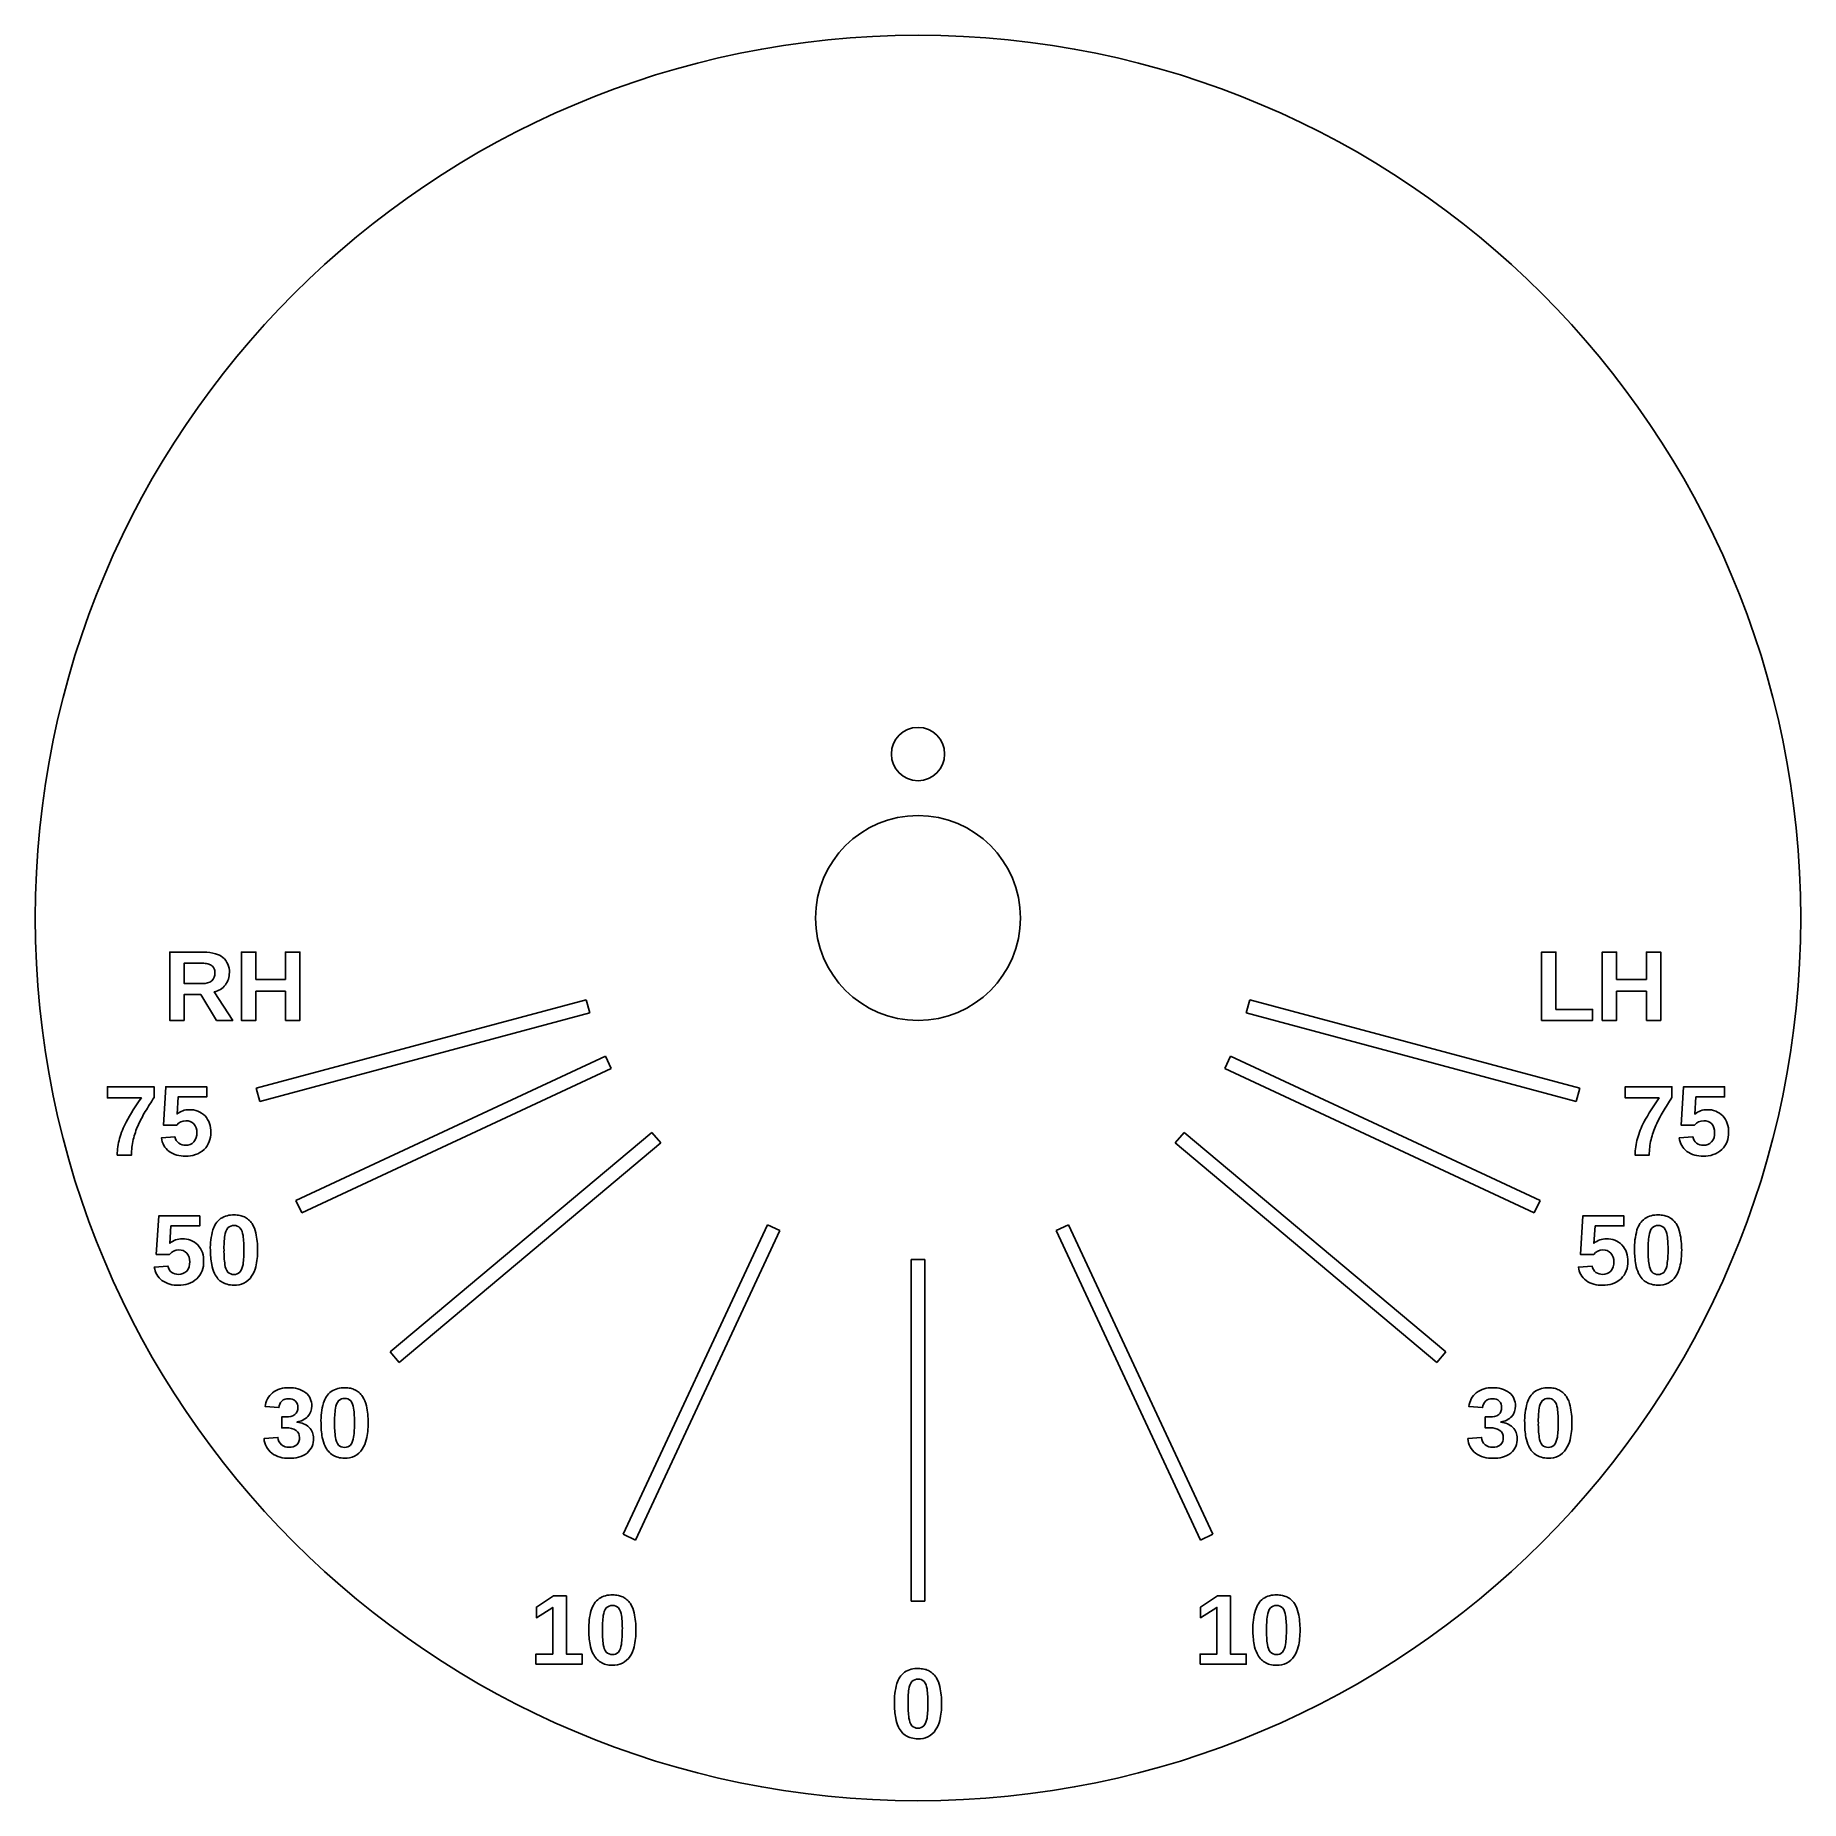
# Model space of a CAD drawing. Header units: millimetres. Extents: x -65 to 65, y -65 to 65.
import ezdxf

# ---------------------------------------------------------------- set-up
doc = ezdxf.new("R2010")
doc.units = ezdxf.units.MM
doc.layers.get('0').update_dxf_attribs({"lineweight": 25})

msp = doc.modelspace()

# ---------------------------------------------------------------- linework, layer by layer
for p, q in [((-48.43, -12.46), (-24.28, -5.99)), ((-24.28, -5.99), (-24.02, -6.95)), ((24.02, -6.95), (24.28, -5.99)), ((48.43, -12.46), (24.28, -5.99)), ((-48.17, -13.42), (-24.02, -6.95)), ((48.17, -13.42), (24.02, -6.95)), ((-45.53, -20.68), (-22.87, -10.11)), ((-22.87, -10.11), (-22.45, -11.02)), ((22.45, -11.02), (22.87, -10.11)), ((45.53, -20.68), (22.87, -10.11)), ((-45.1, -21.58), (-22.45, -11.02)), ((45.1, -21.58), (22.45, -11.02)), ((-48.17, -13.42), (-48.43, -12.46)), ((48.17, -13.42), (48.43, -12.46)), ((-38.62, -31.76), (-19.47, -15.69)), ((-37.98, -32.52), (-18.83, -16.45)), ((-19.47, -15.69), (-18.83, -16.45)), ((18.83, -16.45), (19.47, -15.69)), ((37.98, -32.52), (18.83, -16.45)), ((38.62, -31.76), (19.47, -15.69)), ((-45.1, -21.58), (-45.53, -20.68)), ((45.1, -21.58), (45.53, -20.68)), ((-21.58, -45.1), (-11.02, -22.45)), ((-20.68, -45.53), (-10.11, -22.87)), ((-11.02, -22.45), (-10.11, -22.87)), ((10.11, -22.87), (11.02, -22.45)), ((20.68, -45.53), (10.11, -22.87)), ((21.58, -45.1), (11.02, -22.45)), ((-0.5, -50), (-0.5, -25)), ((-0.5, -25), (0.5, -25)), ((0.5, -50), (0.5, -25)), ((-37.98, -32.52), (-38.62, -31.76)), ((37.98, -32.52), (38.62, -31.76)), ((-20.68, -45.53), (-21.58, -45.1)), ((21.58, -45.1), (20.68, -45.53)), ((0.5, -50), (-0.5, -50))]:
    msp.add_line(p, q)
at = {"flags": 128}
for points in [[(-51.33, -7.5), (-52.49, -5.6), (-53.71, -5.6), (-53.71, -7.5), (-54.76, -7.5), (-54.76, -2.5), (-52.26, -2.5, -0.068085), (-51.41, -2.62, -0.099799), (-50.88, -2.89, -0.240669), (-50.4, -3.99, -0.172178), (-50.69, -4.9, -0.174875), (-51.5, -5.4), (-50.15, -7.5)], [(-51.45, -4.03, 0.114434), (-51.53, -3.68, 0.139142), (-51.73, -3.46, 0.085535), (-51.97, -3.36, 0.055235), (-52.37, -3.31), (-53.71, -3.31), (-53.71, -4.79), (-52.34, -4.79, 0.182616), (-51.68, -4.59, 0.225286)], [(-55.91, -13.14, 0.006343), (-56.55, -14.17, 0.030854), (-57.08, -15.18, 0.044797), (-57.43, -16.22, 0.059614), (-57.56, -17.35), (-58.6, -17.35, -0.068535), (-58.43, -16.14, -0.04987), (-57.96, -14.95, -0.029805), (-56.84, -13.17), (-59.32, -13.17), (-59.32, -12.35), (-55.91, -12.35)], [(-51.76, -15.68, -0.213738), (-52.25, -16.95, -0.197266), (-53.61, -17.42, -0.163864), (-54.81, -17.08, -0.199661), (-55.37, -16.1), (-54.38, -16.02, 0.17955), (-54.1, -16.48, 0.162073), (-53.6, -16.63, 0.216399), (-53, -16.39, 0.193042), (-52.78, -15.7, 0.188236), (-52.99, -15.07, 0.222964), (-53.58, -14.84, 0.237558), (-54.25, -15.16), (-55.23, -15.16), (-55.05, -12.35), (-52.05, -12.35), (-52.05, -13.09), (-54.15, -13.09), (-54.23, -14.35, -0.188467), (-53.33, -14.03, -0.211482), (-52.18, -14.48, -0.19989)], [(55.17, -13.14, 0.006343), (54.53, -14.17, 0.030854), (54.01, -15.18, 0.044797), (53.65, -16.22, 0.059614), (53.52, -17.35), (52.48, -17.35, -0.068535), (52.65, -16.14, -0.04987), (53.12, -14.95, -0.029805), (54.24, -13.17), (51.76, -13.17), (51.76, -12.35), (55.17, -12.35)], [(59.32, -15.68, -0.213738), (58.83, -16.95, -0.197266), (57.47, -17.42, -0.163864), (56.27, -17.08, -0.199661), (55.71, -16.1), (56.71, -16.02, 0.17955), (56.98, -16.48, 0.162073), (57.48, -16.63, 0.216399), (58.08, -16.39, 0.193042), (58.3, -15.7, 0.188236), (58.09, -15.07, 0.222964), (57.5, -14.84, 0.237558), (56.83, -15.16), (55.85, -15.16), (56.03, -12.35), (59.03, -12.35), (59.03, -13.09), (56.93, -13.09), (56.85, -14.35, -0.188467), (57.76, -14.03, -0.211482), (58.9, -14.48, -0.19989)], [(-52.28, -25.14, -0.213738), (-52.77, -26.4, -0.197266), (-54.13, -26.87, -0.163864), (-55.33, -26.53, -0.199661), (-55.89, -25.55), (-54.9, -25.47, 0.17955), (-54.62, -25.94, 0.162073), (-54.12, -26.08, 0.216399), (-53.52, -25.84, 0.193042), (-53.3, -25.16, 0.188236), (-53.51, -24.53, 0.222964), (-54.1, -24.29, 0.237558), (-54.78, -24.62), (-55.75, -24.62), (-55.57, -21.8), (-52.57, -21.8), (-52.57, -22.54), (-54.67, -22.54), (-54.75, -23.81, -0.188467), (-53.85, -23.49, -0.211482), (-52.71, -23.93, -0.19989)], [(-48.33, -24.3, -0.055713), (-48.47, -25.53, -0.091448), (-48.77, -26.22, -0.267136), (-50.07, -26.87, -0.061702), (-50.55, -26.81, -0.074498), (-50.92, -26.66, -0.077612), (-51.23, -26.4, -0.066657), (-51.48, -26.01, -0.068862), (-51.69, -25.36, -0.043974), (-51.79, -24.3, -0.078057), (-51.6, -22.83, -0.160707), (-51.04, -22, -0.157893), (-50.04, -21.73, -0.049085), (-49.63, -21.77, -0.060064), (-49.3, -21.88, -0.072414), (-48.99, -22.08, -0.068984), (-48.74, -22.37, -0.090233), (-48.46, -23.05, -0.052557)], [(51.95, -25.14, -0.213738), (51.45, -26.4, -0.197266), (50.1, -26.87, -0.163864), (48.89, -26.53, -0.199661), (48.33, -25.55), (49.33, -25.47, 0.17955), (49.61, -25.94, 0.162073), (50.11, -26.08, 0.216399), (50.7, -25.84, 0.193042), (50.92, -25.16, 0.188236), (50.71, -24.53, 0.222964), (50.13, -24.29, 0.237558), (49.45, -24.62), (48.48, -24.62), (48.65, -21.8), (51.66, -21.8), (51.66, -22.54), (49.56, -22.54), (49.47, -23.81, -0.188467), (50.38, -23.49, -0.211482), (51.52, -23.93, -0.19989)], [(55.89, -24.3, -0.055713), (55.76, -25.53, -0.091448), (55.46, -26.22, -0.267136), (54.15, -26.87, -0.061702), (53.68, -26.81, -0.074498), (53.31, -26.66, -0.077612), (53, -26.4, -0.066657), (52.74, -26.01, -0.068862), (52.53, -25.36, -0.043974), (52.44, -24.3, -0.078057), (52.62, -22.83, -0.160707), (53.19, -22, -0.157893), (54.18, -21.73, -0.049085), (54.6, -21.77, -0.060064), (54.92, -21.88, -0.072414), (55.23, -22.08, -0.068984), (55.48, -22.37, -0.090233), (55.76, -23.05, -0.052557)], [(-49.33, -24.3, 0.041049), (-49.4, -23.23, 0.133905), (-49.62, -22.68, 0.221178), (-50.05, -22.51, 0.216444), (-50.51, -22.68, 0.139223), (-50.73, -23.23, 0.039899), (-50.79, -24.3, 0.041996), (-50.72, -25.37, 0.134459), (-50.5, -25.92, 0.219349), (-50.06, -26.09, 0.224494), (-49.63, -25.91, 0.132251), (-49.4, -25.35, 0.04212)], [(54.89, -24.3, 0.041049), (54.83, -23.23, 0.133905), (54.61, -22.68, 0.221178), (54.18, -22.51, 0.216444), (53.72, -22.68, 0.139223), (53.5, -23.23, 0.039899), (53.43, -24.3, 0.041996), (53.5, -25.37, 0.134459), (53.72, -25.92, 0.219349), (54.16, -26.09, 0.224494), (54.6, -25.91, 0.132251), (54.82, -25.35, 0.04212)], [(-44.24, -38.07, -0.233246), (-44.71, -39.16, -0.176199), (-46.02, -39.54, -0.169059), (-47.3, -39.17, -0.207886), (-47.86, -38.1), (-46.84, -38.01, 0.438031), (-46.02, -38.73, 0.187549), (-45.46, -38.55, 0.21884), (-45.27, -38.01, 0.252141), (-45.51, -37.5, 0.157286), (-46.22, -37.32), (-46.57, -37.32), (-46.57, -36.51), (-46.25, -36.51, 0.170563), (-45.6, -36.34, 0.237044), (-45.38, -35.84, 0.201992), (-45.56, -35.35, 0.206207), (-46.06, -35.18, 0.189881), (-46.56, -35.35, 0.195022), (-46.77, -35.83), (-47.77, -35.76, -0.203852), (-47.24, -34.75, -0.173241), (-46.04, -34.38, -0.171436), (-44.81, -34.74, -0.239985), (-44.37, -35.71, -0.193014), (-44.65, -36.48, -0.163724), (-45.44, -36.88), (-45.44, -36.9, -0.171177), (-44.55, -37.28, -0.206523)], [(-40.24, -36.95, -0.055713), (-40.38, -38.18, -0.091448), (-40.67, -38.87, -0.267136), (-41.98, -39.53, -0.061702), (-42.45, -39.47, -0.074498), (-42.82, -39.31, -0.077612), (-43.13, -39.05, -0.066657), (-43.39, -38.66, -0.068862), (-43.6, -38.01, -0.043974), (-43.69, -36.95, -0.078057), (-43.51, -35.49, -0.160707), (-42.94, -34.65, -0.157893), (-41.95, -34.38, -0.049085), (-41.53, -34.42, -0.060064), (-41.21, -34.53, -0.072414), (-40.9, -34.73, -0.068984), (-40.65, -35.02, -0.090233), (-40.37, -35.7, -0.052557)], [(43.85, -38.07, -0.233246), (43.39, -39.16, -0.176199), (42.08, -39.54, -0.169059), (40.8, -39.17, -0.207886), (40.24, -38.1), (41.25, -38.01, 0.438031), (42.07, -38.73, 0.187549), (42.63, -38.55, 0.21884), (42.83, -38.01, 0.252141), (42.59, -37.5, 0.157286), (41.87, -37.32), (41.52, -37.32), (41.52, -36.51), (41.85, -36.51, 0.170563), (42.5, -36.34, 0.237044), (42.71, -35.84, 0.201992), (42.54, -35.35, 0.206207), (42.04, -35.18, 0.189881), (41.54, -35.35, 0.195022), (41.32, -35.83), (40.32, -35.76, -0.203852), (40.86, -34.75, -0.173241), (42.06, -34.38, -0.171436), (43.28, -34.74, -0.239985), (43.72, -35.71, -0.193014), (43.45, -36.48, -0.163724), (42.66, -36.88), (42.66, -36.9, -0.171177), (43.54, -37.28, -0.206523)], [(47.86, -36.95, -0.055713), (47.72, -38.18, -0.091448), (47.42, -38.87, -0.267136), (46.12, -39.53, -0.061702), (45.64, -39.47, -0.074498), (45.27, -39.31, -0.077612), (44.96, -39.05, -0.066657), (44.7, -38.66, -0.068862), (44.49, -38.01, -0.043974), (44.4, -36.95, -0.078057), (44.59, -35.49, -0.160707), (45.15, -34.65, -0.157893), (46.15, -34.38, -0.049085), (46.56, -34.42, -0.060064), (46.89, -34.53, -0.072414), (47.19, -34.73, -0.068984), (47.45, -35.02, -0.090233), (47.73, -35.7, -0.052557)], [(-41.24, -36.95, 0.041049), (-41.31, -35.88, 0.133905), (-41.52, -35.33, 0.221178), (-41.96, -35.16, 0.216444), (-42.41, -35.33, 0.139223), (-42.63, -35.88, 0.039899), (-42.7, -36.95, 0.041996), (-42.63, -38.02, 0.134459), (-42.41, -38.58, 0.219349), (-41.97, -38.74, 0.224494), (-41.53, -38.57, 0.132251), (-41.31, -38, 0.04212)], [(46.86, -36.95, 0.041049), (46.79, -35.88, 0.133905), (46.57, -35.33, 0.221178), (46.14, -35.16, 0.216444), (45.68, -35.33, 0.139223), (45.46, -35.88, 0.039899), (45.4, -36.95, 0.041996), (45.47, -38.02, 0.134459), (45.69, -38.58, 0.219349), (46.13, -38.74, 0.224494), (46.56, -38.57, 0.132251), (46.79, -38, 0.04212)], [(-20.64, -52.11, -0.055713), (-20.77, -53.34, -0.091448), (-21.07, -54.03, -0.267136), (-22.38, -54.69, -0.061702), (-22.85, -54.63, -0.074498), (-23.22, -54.47, -0.077612), (-23.53, -54.21, -0.066657), (-23.79, -53.82, -0.068862), (-24, -53.17, -0.043974), (-24.09, -52.11, -0.078057), (-23.91, -50.65, -0.160707), (-23.34, -49.81, -0.157893), (-22.35, -49.54, -0.049085), (-21.93, -49.58, -0.060064), (-21.61, -49.69, -0.072414), (-21.3, -49.89, -0.068984), (-21.05, -50.18, -0.090233), (-20.77, -50.86, -0.052557)], [(-21.64, -52.11, 0.041049), (-21.7, -51.04, 0.133905), (-21.92, -50.49, 0.221178), (-22.35, -50.32, 0.216444), (-22.81, -50.49, 0.139223), (-23.03, -51.04, 0.039899), (-23.1, -52.11, 0.041996), (-23.03, -53.18, 0.134459), (-22.81, -53.73, 0.219349), (-22.37, -53.9, 0.224494), (-21.93, -53.73, 0.132251), (-21.71, -53.16, 0.04212)], [(27.96, -52.11, -0.055713), (27.83, -53.34, -0.091448), (27.53, -54.03, -0.267136), (26.23, -54.69, -0.061702), (25.75, -54.63, -0.074498), (25.38, -54.47, -0.077612), (25.07, -54.21, -0.066657), (24.81, -53.82, -0.068862), (24.6, -53.17, -0.043974), (24.51, -52.11, -0.078057), (24.7, -50.65, -0.160707), (25.26, -49.81, -0.157893), (26.25, -49.54, -0.049085), (26.67, -49.58, -0.060064), (26.99, -49.69, -0.072414), (27.3, -49.89, -0.068984), (27.55, -50.18, -0.090233), (27.83, -50.86, -0.052557)], [(26.96, -52.11, 0.041049), (26.9, -51.04, 0.133905), (26.68, -50.49, 0.221178), (26.25, -50.32, 0.216444), (25.79, -50.49, 0.139223), (25.57, -51.04, 0.039899), (25.51, -52.11, 0.041996), (25.57, -53.18, 0.134459), (25.79, -53.73, 0.219349), (26.23, -53.9, 0.224494), (26.67, -53.73, 0.132251), (26.89, -53.16, 0.04212)], [(1.73, -57.5, -0.055713), (1.59, -58.73, -0.091448), (1.29, -59.42, -0.267136), (-0.01, -60.07, -0.061702), (-0.49, -60.01, -0.074498), (-0.86, -59.86, -0.077612), (-1.17, -59.6, -0.066657), (-1.42, -59.21, -0.068862), (-1.63, -58.56, -0.043974), (-1.73, -57.5, -0.078057), (-1.54, -56.03, -0.160707), (-0.98, -55.2, -0.157893), (0.02, -54.93, -0.049085), (0.43, -54.97, -0.060064), (0.76, -55.07, -0.072414), (1.07, -55.28, -0.068984), (1.32, -55.57, -0.090233), (1.6, -56.25, -0.052557)], [(0.73, -57.5, 0.041049), (0.66, -56.42, 0.133905), (0.44, -55.87, 0.221178), (0.01, -55.71, 0.216444), (-0.45, -55.88, 0.139223), (-0.67, -56.43, 0.039899), (-0.73, -57.5, 0.041996), (-0.66, -58.57, 0.134459), (-0.44, -59.12, 0.219349), (0, -59.29, 0.224494), (0.43, -59.11, 0.132251), (0.66, -58.55, 0.04212)]]:
    msp.add_lwpolyline(points, format="xyb", close=True, dxfattribs=at)
for points in [[(-46.29, -7.5), (-46.29, -5.36), (-48.46, -5.36), (-48.46, -7.5), (-49.51, -7.5), (-49.51, -2.5), (-48.46, -2.5), (-48.46, -4.49), (-46.29, -4.49), (-46.29, -2.5), (-45.24, -2.5), (-45.24, -7.5)], [(45.64, -7.5), (45.64, -2.5), (46.69, -2.5), (46.69, -6.69), (49.37, -6.69), (49.37, -7.5)], [(53.31, -7.5), (53.31, -5.36), (51.13, -5.36), (51.13, -7.5), (50.08, -7.5), (50.08, -2.5), (51.13, -2.5), (51.13, -4.49), (53.31, -4.49), (53.31, -2.5), (54.36, -2.5), (54.36, -7.5)], [(-27.96, -54.61), (-27.96, -53.87), (-26.73, -53.87), (-26.73, -50.46), (-27.93, -51.21), (-27.93, -50.43), (-26.67, -49.61), (-25.73, -49.61), (-25.73, -53.87), (-24.58, -53.87), (-24.58, -54.61)], [(20.64, -54.61), (20.64, -53.87), (21.88, -53.87), (21.88, -50.46), (20.68, -51.21), (20.68, -50.43), (21.93, -49.61), (22.87, -49.61), (22.87, -53.87), (24.02, -53.87), (24.02, -54.61)]]:
    msp.add_lwpolyline(points, close=True, dxfattribs=at)
for centre, radius in [((0, 0), 64.6), ((0, 12), 1.95), ((0, 0), 7.5)]:
    msp.add_circle(centre, radius)

doc.saveas('drawing.dxf')
